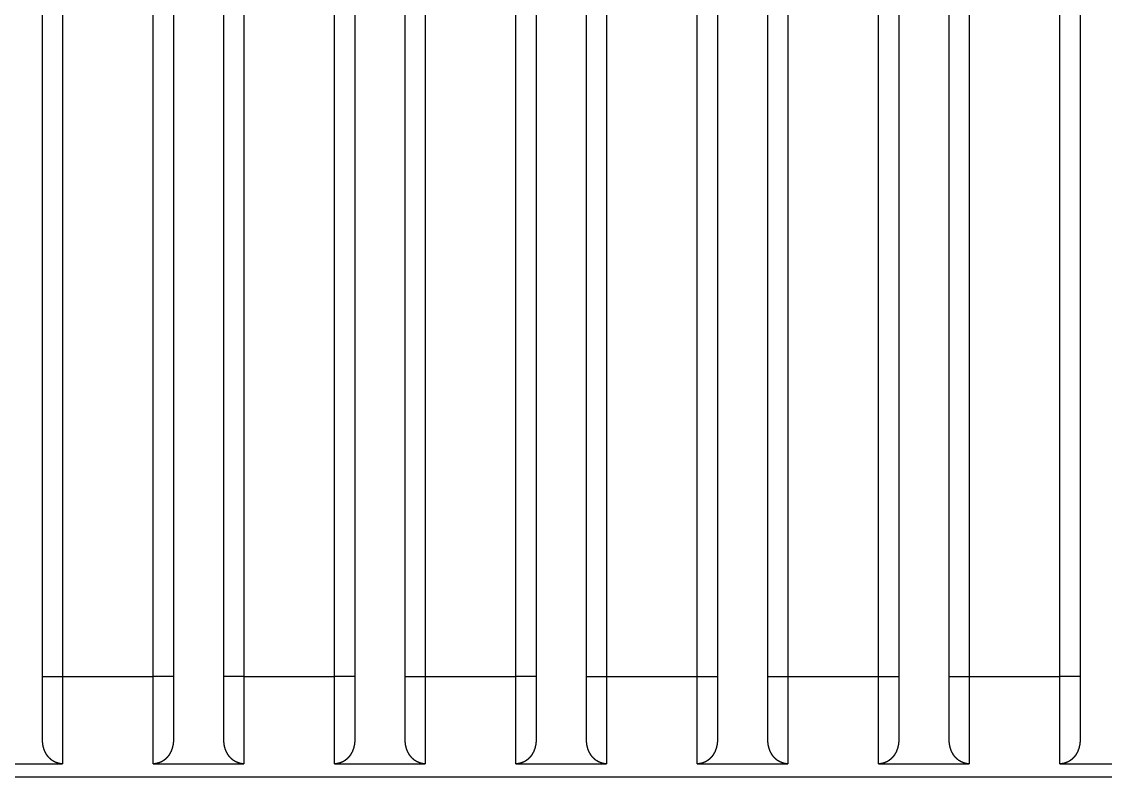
# Model space of a CAD drawing. Header units: millimetres. Extents: x 0 to 840, y -1485 to 297.
# Drawn here: x 79.727 to 80.803, y -1309.425 to -1308.675 of the extents above; entities that cross this region are included whole.
import ezdxf

# ---------------------------------------------------------------- set-up
doc = ezdxf.new("R2010")
doc.units = ezdxf.units.MM

# ---------------------------------------------------------------- blocks, each defined once
blk = doc.blocks.new('OTM30F3M_(40_60_63_80_100_125)')
at = {"linetype": 'Continuous'}
for p, q in [((8.03, 1.4541), (8.03, 0.1041)), ((8.12, 0.1041), (8.12, 1.4541)), ((8.21, 1.4541), (8.21, 0.1041)), ((8.3, 0.1041), (8.3, 1.4541)), ((8.39, 1.4541), (8.39, 0.1041)), ((8.48, 0.1041), (8.48, 1.4541)), ((8.57, 1.4541), (8.57, 0.1041)), ((8.66, 0.1041), (8.66, 1.4541)), ((8.75, 1.4541), (8.75, 0.1041)), ((8.84, 0.1041), (8.84, 1.4541)), ((8.93, 1.4541), (8.93, 0.1041)), ((9.02, 0.1041), (9.02, 1.4541)), ((8.01, 0.1041), (8.03, 0.1041)), ((8.03, 0.1041), (8.03, 0.0175)), ((8.03, 0.1041), (8.12, 0.1041)), ((8.14, 0.1041), (8.12, 0.1041)), ((8.12, 0.0175), (8.12, 0.1041)), ((8.21, 0.1041), (8.19, 0.1041)), ((8.21, 0.1041), (8.21, 0.0175)), ((8.21, 0.1041), (8.3, 0.1041)), ((8.32, 0.1041), (8.3, 0.1041)), ((8.3, 0.0175), (8.3, 0.1041)), ((8.37, 0.1041), (8.39, 0.1041)), ((8.39, 0.1041), (8.39, 0.0175)), ((8.39, 0.1041), (8.48, 0.1041)), ((8.5, 0.1041), (8.48, 0.1041)), ((8.48, 0.0175), (8.48, 0.1041)), ((8.55, 0.1041), (8.57, 0.1041)), ((8.57, 0.1041), (8.57, 0.0175)), ((8.57, 0.1041), (8.66, 0.1041)), ((8.66, 0.1041), (8.68, 0.1041)), ((8.66, 0.0175), (8.66, 0.1041)), ((8.73, 0.1041), (8.75, 0.1041)), ((8.75, 0.1041), (8.75, 0.0175)), ((8.75, 0.1041), (8.84, 0.1041)), ((8.84, 0.1041), (8.86, 0.1041)), ((8.84, 0.0175), (8.84, 0.1041)), ((8.91, 0.1041), (8.93, 0.1041)), ((8.93, 0.1041), (8.93, 0.0175)), ((8.93, 0.1041), (9.02, 0.1041)), ((9.04, 0.1041), (9.02, 0.1041)), ((9.02, 0.0175), (9.02, 0.1041))]:
    blk.add_line(p, q, dxfattribs=at)
for points in [[(8.01, 0.1041), (8.01, 1.4541)], [(8.14, 1.4541), (8.14, 0.1041)], [(8.19, 0.1041), (8.19, 1.4541)], [(8.32, 1.4541), (8.32, 0.1041)], [(8.37, 0.1041), (8.37, 1.4541)], [(8.5, 1.4541), (8.5, 0.1041)], [(8.55, 0.1041), (8.55, 1.4541)], [(8.68, 1.4541), (8.68, 0.1041)], [(8.73, 0.1041), (8.73, 1.4541)], [(8.86, 1.4541), (8.86, 0.1041)], [(8.91, 0.1041), (8.91, 1.4541)], [(9.04, 1.4541), (9.04, 0.1041)], [(8.01, 0.0417), (8.01, 0.1041)], [(8.14, 0.1041), (8.14, 0.0417)], [(8.19, 0.0417), (8.19, 0.1041)], [(8.32, 0.1041), (8.32, 0.0417)], [(8.37, 0.0417), (8.37, 0.1041)], [(8.5, 0.1041), (8.5, 0.0417)], [(8.55, 0.0417), (8.55, 0.1041)], [(8.68, 0.1041), (8.68, 0.0417)], [(8.73, 0.0417), (8.73, 0.1041)], [(8.86, 0.1041), (8.86, 0.0417)], [(8.91, 0.0417), (8.91, 0.1041)], [(9.04, 0.1041), (9.04, 0.0417)], [(7.94, 0.0175), (8.03, 0.0175)], [(8.12, 0.0175), (8.21, 0.0175)], [(8.3, 0.0175), (8.39, 0.0175)], [(8.48, 0.0175), (8.57, 0.0175)], [(8.66, 0.0175), (8.75, 0.0175)], [(8.84, 0.0175), (8.93, 0.0175)], [(9.02, 0.0175), (9.11, 0.0175)], [(14.95, 0.0041), (7.1, 0.0041)]]:
    blk.add_lwpolyline(points, dxfattribs=at)
for points in [[(8.03, 0.0175), (8.0298, 0.0175, -0.003629), (8.0295, 0.0175, -0.00363), (8.0293, 0.0175, -0.003616), (8.029, 0.0175, -0.003589), (8.0288, 0.0175, -0.003569), (8.0285, 0.0176, -0.003553), (8.0283, 0.0176, -0.003539), (8.028, 0.0176, -0.003525), (8.0278, 0.0176, -0.003513), (8.0275, 0.0177, -0.003503), (8.0273, 0.0177, -0.003495), (8.027, 0.0178, -0.003489), (8.0268, 0.0178, -0.003484), (8.0265, 0.0179, -0.003481), (8.0263, 0.0179, -0.003481), (8.026, 0.018, -0.003481), (8.0258, 0.018, -0.003484), (8.0256, 0.0181, -0.003488), (8.0253, 0.0181, -0.003494), (8.0251, 0.0182, -0.003502), (8.0248, 0.0183, -0.003511), (8.0246, 0.0184, -0.003523), (8.0244, 0.0184, -0.003537), (8.0241, 0.0185, -0.003548), (8.0239, 0.0186, -0.003539), (8.0237, 0.0187, -0.0035), (8.0234, 0.0188, -0.003468), (8.0232, 0.0189, -0.003444), (8.023, 0.019, -0.003422), (8.0227, 0.0191, -0.003396), (8.0225, 0.0192, -0.003374), (8.0223, 0.0193, -0.003353), (8.0221, 0.0194, -0.003335), (8.0218, 0.0195, -0.003316), (8.0216, 0.0196, -0.0033), (8.0214, 0.0197, -0.003284), (8.0212, 0.0199, -0.003271), (8.021, 0.02, -0.003258), (8.0208, 0.0201, -0.003249), (8.0205, 0.0203, -0.003239), (8.0203, 0.0204, -0.003232), (8.0201, 0.0205, -0.003225), (8.0199, 0.0207, -0.00322), (8.0197, 0.0208, -0.003217), (8.0195, 0.0209, -0.003215), (8.0193, 0.0211, -0.003215), (8.0191, 0.0212, -0.003216), (8.0189, 0.0214, -0.003218), (8.0187, 0.0215, -0.003204), (8.0185, 0.0217, -0.003166), (8.0183, 0.0219, -0.003134), (8.0181, 0.022, -0.00311), (8.018, 0.0222, -0.003088), (8.0178, 0.0224, -0.003062), (8.0176, 0.0225, -0.00304), (8.0174, 0.0227, -0.003017), (8.0172, 0.0229, -0.002997), (8.017, 0.023, -0.002976), (8.0169, 0.0232, -0.002957), (8.0167, 0.0234, -0.002938), (8.0165, 0.0236, -0.002922), (8.0164, 0.0238, -0.002905), (8.0162, 0.0239, -0.002891), (8.016, 0.0241, -0.002876), (8.0159, 0.0243, -0.002864), (8.0157, 0.0245, -0.002851), (8.0155, 0.0247, -0.002841), (8.0154, 0.0249, -0.002831), (8.0152, 0.0251, -0.002823), (8.0151, 0.0253, -0.002814), (8.0149, 0.0255, -0.002808), (8.0148, 0.0257, -0.002804), (8.0146, 0.0259, -0.002798), (8.0145, 0.0261, -0.002782), (8.0144, 0.0263, -0.002761), (8.0142, 0.0265, -0.002732), (8.0141, 0.0267, -0.002708), (8.014, 0.0269, -0.002687), (8.0138, 0.0271, -0.002668), (8.0137, 0.0274, -0.002646), (8.0136, 0.0276, -0.002626), (8.0135, 0.0278, -0.002606), (8.0133, 0.028, -0.002589), (8.0132, 0.0282, -0.00257), (8.0131, 0.0284, -0.002553), (8.013, 0.0287, -0.002535), (8.0129, 0.0289, -0.00252), (8.0128, 0.0291, -0.002504), (8.0126, 0.0293, -0.00249), (8.0125, 0.0296, -0.002474), (8.0124, 0.0298, -0.002462), (8.0123, 0.03, -0.002448), (8.0122, 0.0302, -0.002436), (8.0121, 0.0305, -0.002424), (8.012, 0.0307, -0.002414), (8.012, 0.0309, -0.002403), (8.0119, 0.0312, -0.002394), (8.0118, 0.0314, -0.002384), (8.0117, 0.0316, -0.002377), (8.0116, 0.0319, -0.002369), (8.0115, 0.0321, -0.002362), (8.0114, 0.0323, -0.002351), (8.0114, 0.0326, -0.002336), (8.0113, 0.0328, -0.002312), (8.0112, 0.0331, -0.002292), (8.0111, 0.0333, -0.002277), (8.0111, 0.0335, -0.002263), (8.011, 0.0338, -0.002246), (8.011, 0.034, -0.002231), (8.0109, 0.0343, -0.002215), (8.0108, 0.0345, -0.002201), (8.0108, 0.0347, -0.002186), (8.0107, 0.035, -0.002172), (8.0107, 0.0352, -0.002158), (8.0106, 0.0355, -0.002145), (8.0106, 0.0357, -0.002132), (8.0105, 0.036, -0.00212), (8.0105, 0.0362, -0.002107), (8.0104, 0.0364, -0.002096), (8.0104, 0.0367, -0.002084), (8.0104, 0.0369, -0.002073), (8.0103, 0.0372, -0.002061), (8.0103, 0.0374, -0.002053), (8.0102, 0.0377, -0.002046), (8.0102, 0.0379, -0.002032), (8.0102, 0.0382, -0.00201), (8.0102, 0.0384, -0.002019), (8.0101, 0.0387, -0.002049), (8.0101, 0.0389, -0.001985), (8.0101, 0.0392, -0.00185), (8.0101, 0.0394, -0.00203), (8.0101, 0.0397, -0.002403), (8.01, 0.0399, -0.001828), (8.01, 0.0402, -0.00065), (8.01, 0.0404, -0.002609), (8.01, 0.0407, -0.004449), (8.01, 0.0411, -0.002177), (8.01, 0.0416, -0.001157)], [(8.14, 0.0416), (8.14, 0.0414, -0.00226), (8.14, 0.0411, -0.002252), (8.14, 0.0408, -0.002252), (8.14, 0.0405, -0.002263), (8.14, 0.0402, -0.002271), (8.14, 0.0399, -0.002278), (8.1399, 0.0396, -0.002286), (8.1399, 0.0393, -0.002296), (8.1399, 0.039, -0.002305), (8.1399, 0.0388, -0.002316), (8.1398, 0.0385, -0.002326), (8.1398, 0.0382, -0.002339), (8.1398, 0.0379, -0.002351), (8.1397, 0.0376, -0.002364), (8.1397, 0.0373, -0.002377), (8.1397, 0.037, -0.002392), (8.1396, 0.0367, -0.002406), (8.1396, 0.0364, -0.002422), (8.1395, 0.0362, -0.002437), (8.1395, 0.0359, -0.002455), (8.1394, 0.0356, -0.002471), (8.1393, 0.0353, -0.00249), (8.1393, 0.035, -0.002507), (8.1392, 0.0347, -0.002527), (8.1392, 0.0344, -0.002546), (8.1391, 0.0342, -0.002567), (8.139, 0.0339, -0.002586), (8.1389, 0.0336, -0.002609), (8.1389, 0.0333, -0.002629), (8.1388, 0.033, -0.002653), (8.1387, 0.0328, -0.002675), (8.1386, 0.0325, -0.002699), (8.1385, 0.0322, -0.002722), (8.1384, 0.0319, -0.002746), (8.1383, 0.0317, -0.002775), (8.1382, 0.0314, -0.002807), (8.1381, 0.0311, -0.00282), (8.138, 0.0309, -0.002826), (8.1379, 0.0306, -0.002834), (8.1378, 0.0303, -0.002845), (8.1377, 0.0301, -0.002855), (8.1376, 0.0298, -0.002868), (8.1374, 0.0295, -0.00288), (8.1373, 0.0293, -0.002896), (8.1372, 0.029, -0.00291), (8.1371, 0.0287, -0.002928), (8.1369, 0.0285, -0.002945), (8.1368, 0.0282, -0.002965), (8.1366, 0.028, -0.002984), (8.1365, 0.0277, -0.003006), (8.1364, 0.0275, -0.003028), (8.1362, 0.0272, -0.003052), (8.1361, 0.027, -0.003075), (8.1359, 0.0267, -0.003103), (8.1357, 0.0265, -0.003128), (8.1356, 0.0262, -0.003156), (8.1354, 0.026, -0.003184), (8.1353, 0.0258, -0.003217), (8.1351, 0.0255, -0.003244), (8.1349, 0.0253, -0.003271), (8.1347, 0.0251, -0.003311), (8.1346, 0.0248, -0.003367), (8.1344, 0.0246, -0.003406), (8.1342, 0.0244, -0.003435), (8.134, 0.0242, -0.00344), (8.1338, 0.0239, -0.003434), (8.1336, 0.0237, -0.003434), (8.1334, 0.0235, -0.00344), (8.1332, 0.0233, -0.003446), (8.133, 0.0231, -0.003455), (8.1328, 0.0229, -0.003464), (8.1326, 0.0227, -0.003477), (8.1324, 0.0225, -0.003489), (8.1322, 0.0223, -0.003506), (8.1319, 0.0221, -0.003523), (8.1317, 0.0219, -0.003544), (8.1315, 0.0217, -0.003564), (8.1313, 0.0215, -0.003588), (8.131, 0.0214, -0.003612), (8.1308, 0.0212, -0.003641), (8.1306, 0.021, -0.003668), (8.1303, 0.0208, -0.0037), (8.1301, 0.0207, -0.003731), (8.1299, 0.0205, -0.003767), (8.1296, 0.0204, -0.003802), (8.1294, 0.0202, -0.003842), (8.1291, 0.02, -0.003878), (8.1289, 0.0199, -0.003921), (8.1286, 0.0198, -0.003965), (8.1284, 0.0196, -0.004005), (8.1281, 0.0195, -0.004007), (8.1278, 0.0194, -0.003989), (8.1276, 0.0192, -0.003975), (8.1273, 0.0191, -0.003967), (8.1271, 0.019, -0.00396), (8.1268, 0.0189, -0.003956), (8.1265, 0.0188, -0.003955), (8.1262, 0.0187, -0.003956), (8.126, 0.0186, -0.00396), (8.1257, 0.0185, -0.003968), (8.1254, 0.0184, -0.003976), (8.1251, 0.0183, -0.003987), (8.1249, 0.0182, -0.004003), (8.1246, 0.0181, -0.004029), (8.1243, 0.018, -0.004038), (8.124, 0.018, -0.004036), (8.1237, 0.0179, -0.004095), (8.1235, 0.0178, -0.004208), (8.1232, 0.0178, -0.004118), (8.1229, 0.0177, -0.003881), (8.1226, 0.0177, -0.004311), (8.1223, 0.0177, -0.005157), (8.122, 0.0176, -0.003937), (8.1217, 0.0176, -0.001387), (8.1215, 0.0176, -0.005334), (8.1212, 0.0175, -0.009088), (8.1207, 0.0175, -0.004435), (8.12, 0.0175, -0.002352)], [(8.21, 0.0175), (8.2098, 0.0175, -0.003628), (8.2095, 0.0175, -0.00363), (8.2093, 0.0175, -0.003615), (8.209, 0.0175, -0.003589), (8.2088, 0.0175, -0.003569), (8.2085, 0.0176, -0.003553), (8.2083, 0.0176, -0.003539), (8.208, 0.0176, -0.003525), (8.2078, 0.0176, -0.003513), (8.2075, 0.0177, -0.003503), (8.2073, 0.0177, -0.003496), (8.207, 0.0178, -0.003489), (8.2068, 0.0178, -0.003485), (8.2065, 0.0179, -0.003482), (8.2063, 0.0179, -0.003481), (8.206, 0.018, -0.003481), (8.2058, 0.018, -0.003484), (8.2056, 0.0181, -0.003488), (8.2053, 0.0181, -0.003494), (8.2051, 0.0182, -0.003502), (8.2048, 0.0183, -0.003512), (8.2046, 0.0184, -0.003523), (8.2044, 0.0184, -0.003537), (8.2041, 0.0185, -0.003548), (8.2039, 0.0186, -0.003539), (8.2037, 0.0187, -0.0035), (8.2034, 0.0188, -0.003468), (8.2032, 0.0189, -0.003444), (8.203, 0.019, -0.003422), (8.2027, 0.0191, -0.003396), (8.2025, 0.0192, -0.003374), (8.2023, 0.0193, -0.003353), (8.2021, 0.0194, -0.003335), (8.2018, 0.0195, -0.003316), (8.2016, 0.0196, -0.0033), (8.2014, 0.0197, -0.003284), (8.2012, 0.0199, -0.003271), (8.201, 0.02, -0.003258), (8.2008, 0.0201, -0.003249), (8.2005, 0.0203, -0.003239), (8.2003, 0.0204, -0.003232), (8.2001, 0.0205, -0.003225), (8.1999, 0.0207, -0.00322), (8.1997, 0.0208, -0.003217), (8.1995, 0.0209, -0.003215), (8.1993, 0.0211, -0.003215), (8.1991, 0.0212, -0.003216), (8.1989, 0.0214, -0.003218), (8.1987, 0.0215, -0.003204), (8.1985, 0.0217, -0.003166), (8.1983, 0.0219, -0.003134), (8.1981, 0.022, -0.00311), (8.198, 0.0222, -0.003088), (8.1978, 0.0224, -0.003062), (8.1976, 0.0225, -0.00304), (8.1974, 0.0227, -0.003017), (8.1972, 0.0229, -0.002997), (8.197, 0.023, -0.002976), (8.1969, 0.0232, -0.002957), (8.1967, 0.0234, -0.002938), (8.1965, 0.0236, -0.002922), (8.1964, 0.0238, -0.002905), (8.1962, 0.0239, -0.002891), (8.196, 0.0241, -0.002876), (8.1959, 0.0243, -0.002864), (8.1957, 0.0245, -0.002851), (8.1955, 0.0247, -0.002841), (8.1954, 0.0249, -0.002831), (8.1952, 0.0251, -0.002823), (8.1951, 0.0253, -0.002814), (8.1949, 0.0255, -0.002808), (8.1948, 0.0257, -0.002804), (8.1946, 0.0259, -0.002798), (8.1945, 0.0261, -0.002782), (8.1944, 0.0263, -0.002761), (8.1942, 0.0265, -0.002732), (8.1941, 0.0267, -0.002708), (8.194, 0.0269, -0.002687), (8.1938, 0.0271, -0.002668), (8.1937, 0.0274, -0.002646), (8.1936, 0.0276, -0.002626), (8.1935, 0.0278, -0.002606), (8.1933, 0.028, -0.002589), (8.1932, 0.0282, -0.00257), (8.1931, 0.0284, -0.002553), (8.193, 0.0287, -0.002535), (8.1929, 0.0289, -0.00252), (8.1928, 0.0291, -0.002504), (8.1926, 0.0293, -0.00249), (8.1925, 0.0296, -0.002474), (8.1924, 0.0298, -0.002462), (8.1923, 0.03, -0.002448), (8.1922, 0.0302, -0.002436), (8.1921, 0.0305, -0.002424), (8.192, 0.0307, -0.002414), (8.192, 0.0309, -0.002403), (8.1919, 0.0312, -0.002394), (8.1918, 0.0314, -0.002384), (8.1917, 0.0316, -0.002377), (8.1916, 0.0319, -0.002369), (8.1915, 0.0321, -0.002362), (8.1914, 0.0323, -0.002351), (8.1914, 0.0326, -0.002336), (8.1913, 0.0328, -0.002312), (8.1912, 0.0331, -0.002292), (8.1911, 0.0333, -0.002277), (8.1911, 0.0335, -0.002263), (8.191, 0.0338, -0.002246), (8.191, 0.034, -0.002231), (8.1909, 0.0343, -0.002215), (8.1908, 0.0345, -0.002201), (8.1908, 0.0347, -0.002186), (8.1907, 0.035, -0.002172), (8.1907, 0.0352, -0.002158), (8.1906, 0.0355, -0.002145), (8.1906, 0.0357, -0.002132), (8.1905, 0.036, -0.00212), (8.1905, 0.0362, -0.002107), (8.1904, 0.0364, -0.002096), (8.1904, 0.0367, -0.002084), (8.1904, 0.0369, -0.002073), (8.1903, 0.0372, -0.002061), (8.1903, 0.0374, -0.002053), (8.1902, 0.0377, -0.002046), (8.1902, 0.0379, -0.002032), (8.1902, 0.0382, -0.00201), (8.1902, 0.0384, -0.002019), (8.1901, 0.0387, -0.00205), (8.1901, 0.0389, -0.001985), (8.1901, 0.0392, -0.001848), (8.1901, 0.0394, -0.00203), (8.1901, 0.0397, -0.002408), (8.19, 0.0399, -0.001826), (8.19, 0.0402, -0.000628), (8.19, 0.0404, -0.002616), (8.19, 0.0407, -0.004514), (8.19, 0.0411, -0.002212), (8.19, 0.0416, -0.001173)], [(8.32, 0.0416), (8.32, 0.0414, -0.002258), (8.32, 0.0411, -0.00225), (8.32, 0.0408, -0.00225), (8.32, 0.0405, -0.002261), (8.32, 0.0402, -0.002269), (8.32, 0.0399, -0.002277), (8.3199, 0.0396, -0.002285), (8.3199, 0.0393, -0.002295), (8.3199, 0.039, -0.002304), (8.3199, 0.0388, -0.002315), (8.3198, 0.0385, -0.002325), (8.3198, 0.0382, -0.002338), (8.3198, 0.0379, -0.00235), (8.3197, 0.0376, -0.002363), (8.3197, 0.0373, -0.002376), (8.3197, 0.037, -0.002391), (8.3196, 0.0367, -0.002405), (8.3196, 0.0364, -0.002422), (8.3195, 0.0362, -0.002437), (8.3195, 0.0359, -0.002454), (8.3194, 0.0356, -0.002471), (8.3193, 0.0353, -0.002489), (8.3193, 0.035, -0.002507), (8.3192, 0.0347, -0.002527), (8.3192, 0.0344, -0.002545), (8.3191, 0.0342, -0.002566), (8.319, 0.0339, -0.002586), (8.3189, 0.0336, -0.002609), (8.3189, 0.0333, -0.002629), (8.3188, 0.033, -0.002652), (8.3187, 0.0328, -0.002674), (8.3186, 0.0325, -0.002699), (8.3185, 0.0322, -0.002721), (8.3184, 0.0319, -0.002746), (8.3183, 0.0317, -0.002775), (8.3182, 0.0314, -0.002807), (8.3181, 0.0311, -0.00282), (8.318, 0.0309, -0.002826), (8.3179, 0.0306, -0.002834), (8.3178, 0.0303, -0.002845), (8.3177, 0.0301, -0.002855), (8.3176, 0.0298, -0.002868), (8.3174, 0.0295, -0.00288), (8.3173, 0.0293, -0.002896), (8.3172, 0.029, -0.00291), (8.3171, 0.0287, -0.002928), (8.3169, 0.0285, -0.002945), (8.3168, 0.0282, -0.002965), (8.3166, 0.028, -0.002984), (8.3165, 0.0277, -0.003006), (8.3164, 0.0275, -0.003028), (8.3162, 0.0272, -0.003052), (8.3161, 0.027, -0.003075), (8.3159, 0.0267, -0.003103), (8.3157, 0.0265, -0.003128), (8.3156, 0.0262, -0.003156), (8.3154, 0.026, -0.003184), (8.3153, 0.0258, -0.003217), (8.3151, 0.0255, -0.003244), (8.3149, 0.0253, -0.003271), (8.3147, 0.0251, -0.003311), (8.3146, 0.0248, -0.003367), (8.3144, 0.0246, -0.003406), (8.3142, 0.0244, -0.003435), (8.314, 0.0242, -0.00344), (8.3138, 0.0239, -0.003434), (8.3136, 0.0237, -0.003434), (8.3134, 0.0235, -0.00344), (8.3132, 0.0233, -0.003446), (8.313, 0.0231, -0.003455), (8.3128, 0.0229, -0.003464), (8.3126, 0.0227, -0.003477), (8.3124, 0.0225, -0.003489), (8.3122, 0.0223, -0.003506), (8.3119, 0.0221, -0.003523), (8.3117, 0.0219, -0.003544), (8.3115, 0.0217, -0.003564), (8.3113, 0.0215, -0.003588), (8.311, 0.0214, -0.003612), (8.3108, 0.0212, -0.003641), (8.3106, 0.021, -0.003668), (8.3103, 0.0208, -0.0037), (8.3101, 0.0207, -0.003731), (8.3099, 0.0205, -0.003767), (8.3096, 0.0204, -0.003802), (8.3094, 0.0202, -0.003842), (8.3091, 0.02, -0.003878), (8.3089, 0.0199, -0.003921), (8.3086, 0.0198, -0.003965), (8.3084, 0.0196, -0.004005), (8.3081, 0.0195, -0.004007), (8.3078, 0.0194, -0.003989), (8.3076, 0.0192, -0.003975), (8.3073, 0.0191, -0.003967), (8.3071, 0.019, -0.00396), (8.3068, 0.0189, -0.003956), (8.3065, 0.0188, -0.003955), (8.3062, 0.0187, -0.003956), (8.306, 0.0186, -0.00396), (8.3057, 0.0185, -0.003968), (8.3054, 0.0184, -0.003976), (8.3051, 0.0183, -0.003987), (8.3049, 0.0182, -0.004003), (8.3046, 0.0181, -0.004029), (8.3043, 0.018, -0.004038), (8.304, 0.018, -0.004036), (8.3037, 0.0179, -0.004095), (8.3035, 0.0178, -0.004208), (8.3032, 0.0178, -0.004118), (8.3029, 0.0177, -0.003881), (8.3026, 0.0177, -0.004311), (8.3023, 0.0177, -0.005157), (8.302, 0.0176, -0.003937), (8.3017, 0.0176, -0.001388), (8.3015, 0.0176, -0.005333), (8.3012, 0.0175, -0.009086), (8.3007, 0.0175, -0.004436), (8.3, 0.0175, -0.002352)], [(8.39, 0.0175), (8.3898, 0.0175, -0.003628), (8.3895, 0.0175, -0.003629), (8.3893, 0.0175, -0.003615), (8.389, 0.0175, -0.003588), (8.3888, 0.0175, -0.003569), (8.3885, 0.0176, -0.003553), (8.3883, 0.0176, -0.003539), (8.388, 0.0176, -0.003525), (8.3878, 0.0176, -0.003514), (8.3875, 0.0177, -0.003503), (8.3873, 0.0177, -0.003496), (8.387, 0.0178, -0.003489), (8.3868, 0.0178, -0.003485), (8.3865, 0.0179, -0.003482), (8.3863, 0.0179, -0.003481), (8.386, 0.018, -0.003482), (8.3858, 0.018, -0.003484), (8.3856, 0.0181, -0.003488), (8.3853, 0.0181, -0.003495), (8.3851, 0.0182, -0.003503), (8.3848, 0.0183, -0.003512), (8.3846, 0.0184, -0.003523), (8.3844, 0.0184, -0.003537), (8.3841, 0.0185, -0.003548), (8.3839, 0.0186, -0.003539), (8.3837, 0.0187, -0.0035), (8.3834, 0.0188, -0.003468), (8.3832, 0.0189, -0.003444), (8.383, 0.019, -0.003422), (8.3827, 0.0191, -0.003396), (8.3825, 0.0192, -0.003374), (8.3823, 0.0193, -0.003353), (8.3821, 0.0194, -0.003335), (8.3818, 0.0195, -0.003316), (8.3816, 0.0196, -0.0033), (8.3814, 0.0197, -0.003284), (8.3812, 0.0199, -0.003271), (8.381, 0.02, -0.003258), (8.3808, 0.0201, -0.003249), (8.3805, 0.0203, -0.003239), (8.3803, 0.0204, -0.003232), (8.3801, 0.0205, -0.003225), (8.3799, 0.0207, -0.00322), (8.3797, 0.0208, -0.003217), (8.3795, 0.0209, -0.003215), (8.3793, 0.0211, -0.003215), (8.3791, 0.0212, -0.003216), (8.3789, 0.0214, -0.003218), (8.3787, 0.0215, -0.003204), (8.3785, 0.0217, -0.003166), (8.3783, 0.0219, -0.003134), (8.3781, 0.022, -0.00311), (8.378, 0.0222, -0.003088), (8.3778, 0.0224, -0.003062), (8.3776, 0.0225, -0.00304), (8.3774, 0.0227, -0.003017), (8.3772, 0.0229, -0.002997), (8.377, 0.023, -0.002976), (8.3769, 0.0232, -0.002957), (8.3767, 0.0234, -0.002938), (8.3765, 0.0236, -0.002922), (8.3764, 0.0238, -0.002905), (8.3762, 0.0239, -0.002891), (8.376, 0.0241, -0.002876), (8.3759, 0.0243, -0.002864), (8.3757, 0.0245, -0.002851), (8.3755, 0.0247, -0.002841), (8.3754, 0.0249, -0.002831), (8.3752, 0.0251, -0.002823), (8.3751, 0.0253, -0.002814), (8.3749, 0.0255, -0.002808), (8.3748, 0.0257, -0.002804), (8.3746, 0.0259, -0.002798), (8.3745, 0.0261, -0.002782), (8.3744, 0.0263, -0.002761), (8.3742, 0.0265, -0.002732), (8.3741, 0.0267, -0.002708), (8.374, 0.0269, -0.002687), (8.3738, 0.0271, -0.002668), (8.3737, 0.0274, -0.002646), (8.3736, 0.0276, -0.002626), (8.3735, 0.0278, -0.002606), (8.3733, 0.028, -0.002589), (8.3732, 0.0282, -0.00257), (8.3731, 0.0284, -0.002553), (8.373, 0.0287, -0.002535), (8.3729, 0.0289, -0.00252), (8.3728, 0.0291, -0.002504), (8.3726, 0.0293, -0.00249), (8.3725, 0.0296, -0.002474), (8.3724, 0.0298, -0.002462), (8.3723, 0.03, -0.002448), (8.3722, 0.0302, -0.002436), (8.3721, 0.0305, -0.002424), (8.372, 0.0307, -0.002414), (8.372, 0.0309, -0.002403), (8.3719, 0.0312, -0.002394), (8.3718, 0.0314, -0.002384), (8.3717, 0.0316, -0.002377), (8.3716, 0.0319, -0.002369), (8.3715, 0.0321, -0.002362), (8.3714, 0.0323, -0.002351), (8.3714, 0.0326, -0.002336), (8.3713, 0.0328, -0.002312), (8.3712, 0.0331, -0.002292), (8.3711, 0.0333, -0.002277), (8.3711, 0.0335, -0.002263), (8.371, 0.0338, -0.002246), (8.371, 0.034, -0.002231), (8.3709, 0.0343, -0.002215), (8.3708, 0.0345, -0.002201), (8.3708, 0.0347, -0.002186), (8.3707, 0.035, -0.002172), (8.3707, 0.0352, -0.002158), (8.3706, 0.0355, -0.002145), (8.3706, 0.0357, -0.002132), (8.3705, 0.036, -0.00212), (8.3705, 0.0362, -0.002107), (8.3704, 0.0364, -0.002096), (8.3704, 0.0367, -0.002084), (8.3704, 0.0369, -0.002073), (8.3703, 0.0372, -0.002061), (8.3703, 0.0374, -0.002053), (8.3702, 0.0377, -0.002045), (8.3702, 0.0379, -0.002032), (8.3702, 0.0382, -0.002011), (8.3702, 0.0384, -0.002019), (8.3701, 0.0387, -0.002046), (8.3701, 0.0389, -0.001986), (8.3701, 0.0392, -0.001862), (8.3701, 0.0394, -0.002027), (8.3701, 0.0397, -0.002353), (8.37, 0.0399, -0.001838), (8.37, 0.0402, -0.000861), (8.37, 0.0404, -0.002545), (8.37, 0.0407, -0.003814), (8.37, 0.0411, -0.001833), (8.37, 0.0416, -0.001003)], [(8.5, 0.0416), (8.5, 0.0414, -0.002257), (8.5, 0.0411, -0.002249), (8.5, 0.0408, -0.002249), (8.5, 0.0405, -0.00226), (8.5, 0.0402, -0.002268), (8.5, 0.0399, -0.002276), (8.4999, 0.0396, -0.002283), (8.4999, 0.0393, -0.002294), (8.4999, 0.039, -0.002303), (8.4999, 0.0388, -0.002314), (8.4998, 0.0385, -0.002324), (8.4998, 0.0382, -0.002337), (8.4998, 0.0379, -0.002349), (8.4997, 0.0376, -0.002363), (8.4997, 0.0373, -0.002375), (8.4997, 0.037, -0.00239), (8.4996, 0.0367, -0.002404), (8.4996, 0.0364, -0.002421), (8.4995, 0.0362, -0.002436), (8.4995, 0.0359, -0.002454), (8.4994, 0.0356, -0.00247), (8.4993, 0.0353, -0.002489), (8.4993, 0.035, -0.002506), (8.4992, 0.0347, -0.002526), (8.4992, 0.0344, -0.002545), (8.4991, 0.0342, -0.002566), (8.499, 0.0339, -0.002586), (8.4989, 0.0336, -0.002608), (8.4989, 0.0333, -0.002629), (8.4988, 0.033, -0.002652), (8.4987, 0.0328, -0.002674), (8.4986, 0.0325, -0.002699), (8.4985, 0.0322, -0.002721), (8.4984, 0.0319, -0.002746), (8.4983, 0.0317, -0.002775), (8.4982, 0.0314, -0.002807), (8.4981, 0.0311, -0.00282), (8.498, 0.0309, -0.002826), (8.4979, 0.0306, -0.002834), (8.4978, 0.0303, -0.002845), (8.4977, 0.0301, -0.002855), (8.4976, 0.0298, -0.002868), (8.4974, 0.0295, -0.00288), (8.4973, 0.0293, -0.002896), (8.4972, 0.029, -0.00291), (8.4971, 0.0287, -0.002928), (8.4969, 0.0285, -0.002945), (8.4968, 0.0282, -0.002965), (8.4966, 0.028, -0.002984), (8.4965, 0.0277, -0.003006), (8.4964, 0.0275, -0.003028), (8.4962, 0.0272, -0.003052), (8.4961, 0.027, -0.003075), (8.4959, 0.0267, -0.003103), (8.4957, 0.0265, -0.003128), (8.4956, 0.0262, -0.003156), (8.4954, 0.026, -0.003184), (8.4953, 0.0258, -0.003217), (8.4951, 0.0255, -0.003244), (8.4949, 0.0253, -0.003271), (8.4947, 0.0251, -0.003311), (8.4946, 0.0248, -0.003367), (8.4944, 0.0246, -0.003406), (8.4942, 0.0244, -0.003435), (8.494, 0.0242, -0.00344), (8.4938, 0.0239, -0.003434), (8.4936, 0.0237, -0.003434), (8.4934, 0.0235, -0.00344), (8.4932, 0.0233, -0.003446), (8.493, 0.0231, -0.003455), (8.4928, 0.0229, -0.003464), (8.4926, 0.0227, -0.003477), (8.4924, 0.0225, -0.003489), (8.4922, 0.0223, -0.003506), (8.4919, 0.0221, -0.003523), (8.4917, 0.0219, -0.003544), (8.4915, 0.0217, -0.003564), (8.4913, 0.0215, -0.003588), (8.491, 0.0214, -0.003612), (8.4908, 0.0212, -0.003641), (8.4906, 0.021, -0.003668), (8.4903, 0.0208, -0.0037), (8.4901, 0.0207, -0.003731), (8.4899, 0.0205, -0.003767), (8.4896, 0.0204, -0.003802), (8.4894, 0.0202, -0.003842), (8.4891, 0.02, -0.003878), (8.4889, 0.0199, -0.003921), (8.4886, 0.0198, -0.003965), (8.4884, 0.0196, -0.004005), (8.4881, 0.0195, -0.004007), (8.4878, 0.0194, -0.003989), (8.4876, 0.0192, -0.003975), (8.4873, 0.0191, -0.003967), (8.4871, 0.019, -0.00396), (8.4868, 0.0189, -0.003956), (8.4865, 0.0188, -0.003955), (8.4862, 0.0187, -0.003956), (8.486, 0.0186, -0.00396), (8.4857, 0.0185, -0.003968), (8.4854, 0.0184, -0.003976), (8.4851, 0.0183, -0.003987), (8.4849, 0.0182, -0.004003), (8.4846, 0.0181, -0.004029), (8.4843, 0.018, -0.004038), (8.484, 0.018, -0.004036), (8.4837, 0.0179, -0.004095), (8.4835, 0.0178, -0.004208), (8.4832, 0.0178, -0.004118), (8.4829, 0.0177, -0.003881), (8.4826, 0.0177, -0.004311), (8.4823, 0.0177, -0.005157), (8.482, 0.0176, -0.003937), (8.4817, 0.0176, -0.001388), (8.4815, 0.0176, -0.005331), (8.4812, 0.0175, -0.009084), (8.4807, 0.0175, -0.004436), (8.48, 0.0175, -0.002352)], [(8.57, 0.0175), (8.5698, 0.0175, -0.003627), (8.5695, 0.0175, -0.003629), (8.5693, 0.0175, -0.003615), (8.569, 0.0175, -0.003588), (8.5688, 0.0175, -0.003569), (8.5685, 0.0176, -0.003553), (8.5683, 0.0176, -0.003539), (8.568, 0.0176, -0.003525), (8.5678, 0.0176, -0.003514), (8.5675, 0.0177, -0.003503), (8.5673, 0.0177, -0.003496), (8.567, 0.0178, -0.003489), (8.5668, 0.0178, -0.003485), (8.5665, 0.0179, -0.003482), (8.5663, 0.0179, -0.003481), (8.566, 0.018, -0.003482), (8.5658, 0.018, -0.003484), (8.5656, 0.0181, -0.003489), (8.5653, 0.0181, -0.003495), (8.5651, 0.0182, -0.003503), (8.5648, 0.0183, -0.003512), (8.5646, 0.0184, -0.003524), (8.5644, 0.0184, -0.003537), (8.5641, 0.0185, -0.003548), (8.5639, 0.0186, -0.003539), (8.5637, 0.0187, -0.0035), (8.5634, 0.0188, -0.003468), (8.5632, 0.0189, -0.003444), (8.563, 0.019, -0.003422), (8.5627, 0.0191, -0.003396), (8.5625, 0.0192, -0.003374), (8.5623, 0.0193, -0.003353), (8.5621, 0.0194, -0.003335), (8.5618, 0.0195, -0.003316), (8.5616, 0.0196, -0.0033), (8.5614, 0.0197, -0.003284), (8.5612, 0.0199, -0.003271), (8.561, 0.02, -0.003258), (8.5608, 0.0201, -0.003249), (8.5605, 0.0203, -0.003239), (8.5603, 0.0204, -0.003232), (8.5601, 0.0205, -0.003225), (8.5599, 0.0207, -0.00322), (8.5597, 0.0208, -0.003217), (8.5595, 0.0209, -0.003215), (8.5593, 0.0211, -0.003215), (8.5591, 0.0212, -0.003216), (8.5589, 0.0214, -0.003218), (8.5587, 0.0215, -0.003204), (8.5585, 0.0217, -0.003166), (8.5583, 0.0219, -0.003134), (8.5581, 0.022, -0.00311), (8.558, 0.0222, -0.003088), (8.5578, 0.0224, -0.003062), (8.5576, 0.0225, -0.00304), (8.5574, 0.0227, -0.003017), (8.5572, 0.0229, -0.002997), (8.557, 0.023, -0.002976), (8.5569, 0.0232, -0.002957), (8.5567, 0.0234, -0.002938), (8.5565, 0.0236, -0.002922), (8.5564, 0.0238, -0.002905), (8.5562, 0.0239, -0.002891), (8.556, 0.0241, -0.002876), (8.5559, 0.0243, -0.002864), (8.5557, 0.0245, -0.002851), (8.5555, 0.0247, -0.002841), (8.5554, 0.0249, -0.002831), (8.5552, 0.0251, -0.002823), (8.5551, 0.0253, -0.002814), (8.5549, 0.0255, -0.002808), (8.5548, 0.0257, -0.002804), (8.5546, 0.0259, -0.002798), (8.5545, 0.0261, -0.002782), (8.5544, 0.0263, -0.002761), (8.5542, 0.0265, -0.002732), (8.5541, 0.0267, -0.002708), (8.554, 0.0269, -0.002687), (8.5538, 0.0271, -0.002668), (8.5537, 0.0274, -0.002646), (8.5536, 0.0276, -0.002626), (8.5535, 0.0278, -0.002606), (8.5533, 0.028, -0.002589), (8.5532, 0.0282, -0.00257), (8.5531, 0.0284, -0.002553), (8.553, 0.0287, -0.002535), (8.5529, 0.0289, -0.00252), (8.5528, 0.0291, -0.002504), (8.5526, 0.0293, -0.00249), (8.5525, 0.0296, -0.002474), (8.5524, 0.0298, -0.002462), (8.5523, 0.03, -0.002448), (8.5522, 0.0302, -0.002436), (8.5521, 0.0305, -0.002424), (8.552, 0.0307, -0.002414), (8.552, 0.0309, -0.002403), (8.5519, 0.0312, -0.002394), (8.5518, 0.0314, -0.002384), (8.5517, 0.0316, -0.002377), (8.5516, 0.0319, -0.002369), (8.5515, 0.0321, -0.002362), (8.5514, 0.0323, -0.002351), (8.5514, 0.0326, -0.002336), (8.5513, 0.0328, -0.002312), (8.5512, 0.0331, -0.002292), (8.5511, 0.0333, -0.002277), (8.5511, 0.0335, -0.002263), (8.551, 0.0338, -0.002246), (8.551, 0.034, -0.002231), (8.5509, 0.0343, -0.002215), (8.5508, 0.0345, -0.002201), (8.5508, 0.0347, -0.002186), (8.5507, 0.035, -0.002172), (8.5507, 0.0352, -0.002158), (8.5506, 0.0355, -0.002145), (8.5506, 0.0357, -0.002132), (8.5505, 0.036, -0.00212), (8.5505, 0.0362, -0.002107), (8.5504, 0.0364, -0.002096), (8.5504, 0.0367, -0.002084), (8.5504, 0.0369, -0.002073), (8.5503, 0.0372, -0.002061), (8.5503, 0.0374, -0.002053), (8.5502, 0.0377, -0.002045), (8.5502, 0.0379, -0.002032), (8.5502, 0.0382, -0.002011), (8.5502, 0.0384, -0.002019), (8.5501, 0.0387, -0.002047), (8.5501, 0.0389, -0.001986), (8.5501, 0.0392, -0.001861), (8.5501, 0.0394, -0.002027), (8.5501, 0.0397, -0.002358), (8.55, 0.0399, -0.001837), (8.55, 0.0402, -0.000839), (8.55, 0.0404, -0.002552), (8.55, 0.0407, -0.003879), (8.55, 0.0411, -0.001868), (8.55, 0.0416, -0.001019)], [(8.68, 0.0416), (8.68, 0.0414, -0.002255), (8.68, 0.0411, -0.002247), (8.68, 0.0408, -0.002248), (8.68, 0.0405, -0.002259), (8.68, 0.0402, -0.002267), (8.68, 0.0399, -0.002275), (8.6799, 0.0396, -0.002282), (8.6799, 0.0393, -0.002293), (8.6799, 0.039, -0.002302), (8.6799, 0.0388, -0.002313), (8.6798, 0.0385, -0.002323), (8.6798, 0.0382, -0.002336), (8.6798, 0.0379, -0.002348), (8.6797, 0.0376, -0.002362), (8.6797, 0.0373, -0.002374), (8.6797, 0.037, -0.00239), (8.6796, 0.0367, -0.002404), (8.6796, 0.0364, -0.00242), (8.6795, 0.0362, -0.002435), (8.6795, 0.0359, -0.002453), (8.6794, 0.0356, -0.002469), (8.6793, 0.0353, -0.002488), (8.6793, 0.035, -0.002506), (8.6792, 0.0347, -0.002526), (8.6792, 0.0344, -0.002544), (8.6791, 0.0342, -0.002566), (8.679, 0.0339, -0.002585), (8.6789, 0.0336, -0.002608), (8.6789, 0.0333, -0.002629), (8.6788, 0.033, -0.002652), (8.6787, 0.0328, -0.002674), (8.6786, 0.0325, -0.002699), (8.6785, 0.0322, -0.002721), (8.6784, 0.0319, -0.002746), (8.6783, 0.0317, -0.002775), (8.6782, 0.0314, -0.002807), (8.6781, 0.0311, -0.00282), (8.678, 0.0309, -0.002826), (8.6779, 0.0306, -0.002834), (8.6778, 0.0303, -0.002845), (8.6777, 0.0301, -0.002855), (8.6776, 0.0298, -0.002868), (8.6774, 0.0295, -0.00288), (8.6773, 0.0293, -0.002896), (8.6772, 0.029, -0.00291), (8.6771, 0.0287, -0.002928), (8.6769, 0.0285, -0.002945), (8.6768, 0.0282, -0.002965), (8.6766, 0.028, -0.002984), (8.6765, 0.0277, -0.003006), (8.6764, 0.0275, -0.003028), (8.6762, 0.0272, -0.003052), (8.6761, 0.027, -0.003075), (8.6759, 0.0267, -0.003103), (8.6757, 0.0265, -0.003128), (8.6756, 0.0262, -0.003156), (8.6754, 0.026, -0.003184), (8.6753, 0.0258, -0.003217), (8.6751, 0.0255, -0.003244), (8.6749, 0.0253, -0.003271), (8.6747, 0.0251, -0.003311), (8.6746, 0.0248, -0.003367), (8.6744, 0.0246, -0.003406), (8.6742, 0.0244, -0.003435), (8.674, 0.0242, -0.00344), (8.6738, 0.0239, -0.003434), (8.6736, 0.0237, -0.003434), (8.6734, 0.0235, -0.00344), (8.6732, 0.0233, -0.003446), (8.673, 0.0231, -0.003455), (8.6728, 0.0229, -0.003464), (8.6726, 0.0227, -0.003477), (8.6724, 0.0225, -0.003489), (8.6722, 0.0223, -0.003506), (8.6719, 0.0221, -0.003523), (8.6717, 0.0219, -0.003544), (8.6715, 0.0217, -0.003564), (8.6713, 0.0215, -0.003588), (8.671, 0.0214, -0.003612), (8.6708, 0.0212, -0.003641), (8.6706, 0.021, -0.003668), (8.6703, 0.0208, -0.0037), (8.6701, 0.0207, -0.003731), (8.6699, 0.0205, -0.003767), (8.6696, 0.0204, -0.003802), (8.6694, 0.0202, -0.003842), (8.6691, 0.02, -0.003878), (8.6689, 0.0199, -0.003921), (8.6686, 0.0198, -0.003965), (8.6684, 0.0196, -0.004005), (8.6681, 0.0195, -0.004007), (8.6678, 0.0194, -0.003989), (8.6676, 0.0192, -0.003975), (8.6673, 0.0191, -0.003967), (8.6671, 0.019, -0.00396), (8.6668, 0.0189, -0.003956), (8.6665, 0.0188, -0.003955), (8.6662, 0.0187, -0.003956), (8.666, 0.0186, -0.00396), (8.6657, 0.0185, -0.003968), (8.6654, 0.0184, -0.003976), (8.6651, 0.0183, -0.003987), (8.6649, 0.0182, -0.004003), (8.6646, 0.0181, -0.004029), (8.6643, 0.018, -0.004038), (8.664, 0.018, -0.004036), (8.6637, 0.0179, -0.004095), (8.6635, 0.0178, -0.004208), (8.6632, 0.0178, -0.004118), (8.6629, 0.0177, -0.003881), (8.6626, 0.0177, -0.004311), (8.6623, 0.0177, -0.005157), (8.662, 0.0176, -0.003937), (8.6617, 0.0176, -0.001389), (8.6615, 0.0176, -0.00533), (8.6612, 0.0175, -0.009082), (8.6607, 0.0175, -0.004436), (8.66, 0.0175, -0.002353)], [(8.75, 0.0175), (8.7498, 0.0175, -0.003627), (8.7495, 0.0175, -0.003628), (8.7493, 0.0175, -0.003614), (8.749, 0.0175, -0.003588), (8.7488, 0.0175, -0.003569), (8.7485, 0.0176, -0.003553), (8.7483, 0.0176, -0.003539), (8.748, 0.0176, -0.003525), (8.7478, 0.0176, -0.003514), (8.7475, 0.0177, -0.003504), (8.7473, 0.0177, -0.003496), (8.747, 0.0178, -0.003489), (8.7468, 0.0178, -0.003485), (8.7465, 0.0179, -0.003482), (8.7463, 0.0179, -0.003481), (8.746, 0.018, -0.003482), (8.7458, 0.018, -0.003485), (8.7456, 0.0181, -0.003489), (8.7453, 0.0181, -0.003495), (8.7451, 0.0182, -0.003503), (8.7448, 0.0183, -0.003512), (8.7446, 0.0184, -0.003524), (8.7444, 0.0184, -0.003537), (8.7441, 0.0185, -0.003548), (8.7439, 0.0186, -0.003539), (8.7437, 0.0187, -0.0035), (8.7434, 0.0188, -0.003468), (8.7432, 0.0189, -0.003444), (8.743, 0.019, -0.003422), (8.7427, 0.0191, -0.003396), (8.7425, 0.0192, -0.003374), (8.7423, 0.0193, -0.003353), (8.7421, 0.0194, -0.003335), (8.7418, 0.0195, -0.003316), (8.7416, 0.0196, -0.0033), (8.7414, 0.0197, -0.003284), (8.7412, 0.0199, -0.003271), (8.741, 0.02, -0.003258), (8.7408, 0.0201, -0.003249), (8.7405, 0.0203, -0.003239), (8.7403, 0.0204, -0.003232), (8.7401, 0.0205, -0.003225), (8.7399, 0.0207, -0.00322), (8.7397, 0.0208, -0.003217), (8.7395, 0.0209, -0.003215), (8.7393, 0.0211, -0.003215), (8.7391, 0.0212, -0.003216), (8.7389, 0.0214, -0.003218), (8.7387, 0.0215, -0.003204), (8.7385, 0.0217, -0.003166), (8.7383, 0.0219, -0.003134), (8.7381, 0.022, -0.00311), (8.738, 0.0222, -0.003088), (8.7378, 0.0224, -0.003062), (8.7376, 0.0225, -0.00304), (8.7374, 0.0227, -0.003017), (8.7372, 0.0229, -0.002997), (8.737, 0.023, -0.002976), (8.7369, 0.0232, -0.002957), (8.7367, 0.0234, -0.002938), (8.7365, 0.0236, -0.002922), (8.7364, 0.0238, -0.002905), (8.7362, 0.0239, -0.002891), (8.736, 0.0241, -0.002876), (8.7359, 0.0243, -0.002864), (8.7357, 0.0245, -0.002851), (8.7355, 0.0247, -0.002841), (8.7354, 0.0249, -0.002831), (8.7352, 0.0251, -0.002823), (8.7351, 0.0253, -0.002814), (8.7349, 0.0255, -0.002808), (8.7348, 0.0257, -0.002804), (8.7346, 0.0259, -0.002798), (8.7345, 0.0261, -0.002782), (8.7344, 0.0263, -0.002761), (8.7342, 0.0265, -0.002732), (8.7341, 0.0267, -0.002708), (8.734, 0.0269, -0.002687), (8.7338, 0.0271, -0.002668), (8.7337, 0.0274, -0.002646), (8.7336, 0.0276, -0.002626), (8.7335, 0.0278, -0.002606), (8.7333, 0.028, -0.002589), (8.7332, 0.0282, -0.00257), (8.7331, 0.0284, -0.002553), (8.733, 0.0287, -0.002535), (8.7329, 0.0289, -0.00252), (8.7328, 0.0291, -0.002504), (8.7326, 0.0293, -0.00249), (8.7325, 0.0296, -0.002474), (8.7324, 0.0298, -0.002462), (8.7323, 0.03, -0.002448), (8.7322, 0.0302, -0.002436), (8.7321, 0.0305, -0.002424), (8.732, 0.0307, -0.002414), (8.732, 0.0309, -0.002403), (8.7319, 0.0312, -0.002394), (8.7318, 0.0314, -0.002384), (8.7317, 0.0316, -0.002377), (8.7316, 0.0319, -0.002369), (8.7315, 0.0321, -0.002362), (8.7314, 0.0323, -0.002351), (8.7314, 0.0326, -0.002336), (8.7313, 0.0328, -0.002312), (8.7312, 0.0331, -0.002292), (8.7311, 0.0333, -0.002277), (8.7311, 0.0335, -0.002263), (8.731, 0.0338, -0.002246), (8.731, 0.034, -0.002231), (8.7309, 0.0343, -0.002215), (8.7308, 0.0345, -0.002201), (8.7308, 0.0347, -0.002186), (8.7307, 0.035, -0.002172), (8.7307, 0.0352, -0.002158), (8.7306, 0.0355, -0.002145), (8.7306, 0.0357, -0.002132), (8.7305, 0.036, -0.00212), (8.7305, 0.0362, -0.002107), (8.7304, 0.0364, -0.002096), (8.7304, 0.0367, -0.002084), (8.7304, 0.0369, -0.002073), (8.7303, 0.0372, -0.002061), (8.7303, 0.0374, -0.002053), (8.7302, 0.0377, -0.002045), (8.7302, 0.0379, -0.002032), (8.7302, 0.0382, -0.002011), (8.7302, 0.0384, -0.002019), (8.7301, 0.0387, -0.002047), (8.7301, 0.0389, -0.001986), (8.7301, 0.0392, -0.00186), (8.7301, 0.0394, -0.002028), (8.7301, 0.0397, -0.002363), (8.73, 0.0399, -0.001836), (8.73, 0.0402, -0.000818), (8.73, 0.0404, -0.002558), (8.73, 0.0407, -0.003944), (8.73, 0.0411, -0.001904), (8.73, 0.0416, -0.001035)], [(8.86, 0.0416), (8.86, 0.0414, -0.00227), (8.86, 0.0411, -0.002262), (8.86, 0.0408, -0.002262), (8.86, 0.0405, -0.002273), (8.86, 0.0402, -0.002281), (8.86, 0.0399, -0.002288), (8.8599, 0.0396, -0.002295), (8.8599, 0.0393, -0.002305), (8.8599, 0.039, -0.002314), (8.8599, 0.0388, -0.002324), (8.8598, 0.0385, -0.002334), (8.8598, 0.0382, -0.002347), (8.8598, 0.0379, -0.002358), (8.8597, 0.0376, -0.002371), (8.8597, 0.0373, -0.002384), (8.8597, 0.037, -0.002398), (8.8596, 0.0367, -0.002412), (8.8596, 0.0364, -0.002428), (8.8595, 0.0362, -0.002443), (8.8595, 0.0359, -0.00246), (8.8594, 0.0356, -0.002476), (8.8593, 0.0353, -0.002494), (8.8593, 0.035, -0.002511), (8.8592, 0.0347, -0.002531), (8.8592, 0.0344, -0.002549), (8.8591, 0.0342, -0.00257), (8.859, 0.0339, -0.002589), (8.8589, 0.0336, -0.002611), (8.8589, 0.0333, -0.002631), (8.8588, 0.033, -0.002654), (8.8587, 0.0328, -0.002676), (8.8586, 0.0325, -0.002701), (8.8585, 0.0322, -0.002722), (8.8584, 0.0319, -0.002747), (8.8583, 0.0317, -0.002775), (8.8582, 0.0314, -0.002807), (8.8581, 0.0311, -0.00282), (8.858, 0.0309, -0.002826), (8.8579, 0.0306, -0.002834), (8.8578, 0.0303, -0.002845), (8.8577, 0.0301, -0.002855), (8.8576, 0.0298, -0.002868), (8.8574, 0.0295, -0.00288), (8.8573, 0.0293, -0.002896), (8.8572, 0.029, -0.00291), (8.8571, 0.0287, -0.002928), (8.8569, 0.0285, -0.002945), (8.8568, 0.0282, -0.002965), (8.8566, 0.028, -0.002984), (8.8565, 0.0277, -0.003006), (8.8564, 0.0275, -0.003028), (8.8562, 0.0272, -0.003052), (8.8561, 0.027, -0.003075), (8.8559, 0.0267, -0.003103), (8.8557, 0.0265, -0.003128), (8.8556, 0.0262, -0.003156), (8.8554, 0.026, -0.003184), (8.8553, 0.0258, -0.003217), (8.8551, 0.0255, -0.003244), (8.8549, 0.0253, -0.003271), (8.8547, 0.0251, -0.003311), (8.8546, 0.0248, -0.003367), (8.8544, 0.0246, -0.003406), (8.8542, 0.0244, -0.003435), (8.854, 0.0242, -0.00344), (8.8538, 0.0239, -0.003434), (8.8536, 0.0237, -0.003434), (8.8534, 0.0235, -0.00344), (8.8532, 0.0233, -0.003446), (8.853, 0.0231, -0.003455), (8.8528, 0.0229, -0.003464), (8.8526, 0.0227, -0.003477), (8.8524, 0.0225, -0.003489), (8.8522, 0.0223, -0.003506), (8.8519, 0.0221, -0.003523), (8.8517, 0.0219, -0.003544), (8.8515, 0.0217, -0.003564), (8.8513, 0.0215, -0.003588), (8.851, 0.0214, -0.003612), (8.8508, 0.0212, -0.003641), (8.8506, 0.021, -0.003668), (8.8503, 0.0208, -0.0037), (8.8501, 0.0207, -0.003731), (8.8499, 0.0205, -0.003767), (8.8496, 0.0204, -0.003802), (8.8494, 0.0202, -0.003842), (8.8491, 0.02, -0.003878), (8.8489, 0.0199, -0.003921), (8.8486, 0.0198, -0.003965), (8.8484, 0.0196, -0.004005), (8.8481, 0.0195, -0.004007), (8.8478, 0.0194, -0.003989), (8.8476, 0.0192, -0.003975), (8.8473, 0.0191, -0.003967), (8.8471, 0.019, -0.00396), (8.8468, 0.0189, -0.003956), (8.8465, 0.0188, -0.003955), (8.8462, 0.0187, -0.003956), (8.846, 0.0186, -0.00396), (8.8457, 0.0185, -0.003968), (8.8454, 0.0184, -0.003976), (8.8451, 0.0183, -0.003987), (8.8449, 0.0182, -0.004003), (8.8446, 0.0181, -0.004029), (8.8443, 0.018, -0.004038), (8.844, 0.018, -0.004036), (8.8437, 0.0179, -0.004095), (8.8435, 0.0178, -0.004208), (8.8432, 0.0178, -0.004118), (8.8429, 0.0177, -0.003881), (8.8426, 0.0177, -0.004311), (8.8423, 0.0177, -0.005156), (8.842, 0.0176, -0.003937), (8.8417, 0.0176, -0.00139), (8.8415, 0.0176, -0.005329), (8.8412, 0.0175, -0.00908), (8.8407, 0.0175, -0.004436), (8.84, 0.0175, -0.002353)], [(8.93, 0.0175), (8.9298, 0.0175, -0.003626), (8.9295, 0.0175, -0.003628), (8.9293, 0.0175, -0.003614), (8.929, 0.0175, -0.003587), (8.9288, 0.0175, -0.003568), (8.9285, 0.0176, -0.003552), (8.9283, 0.0176, -0.003538), (8.928, 0.0176, -0.003525), (8.9278, 0.0176, -0.003514), (8.9275, 0.0177, -0.003504), (8.9273, 0.0177, -0.003496), (8.927, 0.0178, -0.00349), (8.9268, 0.0178, -0.003485), (8.9265, 0.0179, -0.003482), (8.9263, 0.0179, -0.003482), (8.926, 0.018, -0.003482), (8.9258, 0.018, -0.003485), (8.9256, 0.0181, -0.003489), (8.9253, 0.0181, -0.003495), (8.9251, 0.0182, -0.003503), (8.9248, 0.0183, -0.003512), (8.9246, 0.0184, -0.003524), (8.9244, 0.0184, -0.003537), (8.9241, 0.0185, -0.003548), (8.9239, 0.0186, -0.003539), (8.9237, 0.0187, -0.0035), (8.9234, 0.0188, -0.003468), (8.9232, 0.0189, -0.003444), (8.923, 0.019, -0.003422), (8.9227, 0.0191, -0.003396), (8.9225, 0.0192, -0.003374), (8.9223, 0.0193, -0.003353), (8.9221, 0.0194, -0.003335), (8.9218, 0.0195, -0.003316), (8.9216, 0.0196, -0.0033), (8.9214, 0.0197, -0.003284), (8.9212, 0.0199, -0.003271), (8.921, 0.02, -0.003258), (8.9208, 0.0201, -0.003249), (8.9205, 0.0203, -0.003239), (8.9203, 0.0204, -0.003232), (8.9201, 0.0205, -0.003225), (8.9199, 0.0207, -0.00322), (8.9197, 0.0208, -0.003217), (8.9195, 0.0209, -0.003215), (8.9193, 0.0211, -0.003215), (8.9191, 0.0212, -0.003216), (8.9189, 0.0214, -0.003218), (8.9187, 0.0215, -0.003204), (8.9185, 0.0217, -0.003166), (8.9183, 0.0219, -0.003134), (8.9181, 0.022, -0.00311), (8.918, 0.0222, -0.003088), (8.9178, 0.0224, -0.003062), (8.9176, 0.0225, -0.00304), (8.9174, 0.0227, -0.003017), (8.9172, 0.0229, -0.002997), (8.917, 0.023, -0.002976), (8.9169, 0.0232, -0.002957), (8.9167, 0.0234, -0.002938), (8.9165, 0.0236, -0.002922), (8.9164, 0.0238, -0.002905), (8.9162, 0.0239, -0.002891), (8.916, 0.0241, -0.002876), (8.9159, 0.0243, -0.002864), (8.9157, 0.0245, -0.002851), (8.9155, 0.0247, -0.002841), (8.9154, 0.0249, -0.002831), (8.9152, 0.0251, -0.002823), (8.9151, 0.0253, -0.002814), (8.9149, 0.0255, -0.002808), (8.9148, 0.0257, -0.002804), (8.9146, 0.0259, -0.002798), (8.9145, 0.0261, -0.002782), (8.9144, 0.0263, -0.002761), (8.9142, 0.0265, -0.002732), (8.9141, 0.0267, -0.002708), (8.914, 0.0269, -0.002687), (8.9138, 0.0271, -0.002668), (8.9137, 0.0274, -0.002646), (8.9136, 0.0276, -0.002626), (8.9135, 0.0278, -0.002606), (8.9133, 0.028, -0.002589), (8.9132, 0.0282, -0.00257), (8.9131, 0.0284, -0.002553), (8.913, 0.0287, -0.002535), (8.9129, 0.0289, -0.00252), (8.9128, 0.0291, -0.002504), (8.9126, 0.0293, -0.00249), (8.9125, 0.0296, -0.002474), (8.9124, 0.0298, -0.002462), (8.9123, 0.03, -0.002448), (8.9122, 0.0302, -0.002436), (8.9121, 0.0305, -0.002424), (8.912, 0.0307, -0.002414), (8.912, 0.0309, -0.002403), (8.9119, 0.0312, -0.002394), (8.9118, 0.0314, -0.002384), (8.9117, 0.0316, -0.002377), (8.9116, 0.0319, -0.002369), (8.9115, 0.0321, -0.002362), (8.9114, 0.0323, -0.002351), (8.9114, 0.0326, -0.002336), (8.9113, 0.0328, -0.002312), (8.9112, 0.0331, -0.002292), (8.9111, 0.0333, -0.002277), (8.9111, 0.0335, -0.002263), (8.911, 0.0338, -0.002246), (8.911, 0.034, -0.002231), (8.9109, 0.0343, -0.002215), (8.9108, 0.0345, -0.002201), (8.9108, 0.0347, -0.002186), (8.9107, 0.035, -0.002172), (8.9107, 0.0352, -0.002158), (8.9106, 0.0355, -0.002145), (8.9106, 0.0357, -0.002132), (8.9105, 0.036, -0.00212), (8.9105, 0.0362, -0.002107), (8.9104, 0.0364, -0.002096), (8.9104, 0.0367, -0.002084), (8.9104, 0.0369, -0.002073), (8.9103, 0.0372, -0.002061), (8.9103, 0.0374, -0.002053), (8.9102, 0.0377, -0.002045), (8.9102, 0.0379, -0.002032), (8.9102, 0.0382, -0.002011), (8.9102, 0.0384, -0.002019), (8.9101, 0.0387, -0.002047), (8.9101, 0.0389, -0.001986), (8.9101, 0.0392, -0.001859), (8.9101, 0.0394, -0.002028), (8.9101, 0.0397, -0.002368), (8.91, 0.0399, -0.001835), (8.91, 0.0402, -0.000796), (8.91, 0.0404, -0.002565), (8.91, 0.0407, -0.004009), (8.91, 0.0411, -0.001939), (8.91, 0.0416, -0.00105)], [(9.04, 0.0416), (9.04, 0.0414, -0.002269), (9.04, 0.0411, -0.002261), (9.04, 0.0408, -0.002261), (9.04, 0.0405, -0.002272), (9.04, 0.0402, -0.002279), (9.04, 0.0399, -0.002287), (9.0399, 0.0396, -0.002294), (9.0399, 0.0393, -0.002304), (9.0399, 0.039, -0.002312), (9.0399, 0.0388, -0.002323), (9.0398, 0.0385, -0.002333), (9.0398, 0.0382, -0.002346), (9.0398, 0.0379, -0.002357), (9.0397, 0.0376, -0.00237), (9.0397, 0.0373, -0.002383), (9.0397, 0.037, -0.002397), (9.0396, 0.0367, -0.002411), (9.0396, 0.0364, -0.002427), (9.0395, 0.0362, -0.002442), (9.0395, 0.0359, -0.002459), (9.0394, 0.0356, -0.002475), (9.0393, 0.0353, -0.002494), (9.0393, 0.035, -0.002511), (9.0392, 0.0347, -0.00253), (9.0392, 0.0344, -0.002549), (9.0391, 0.0342, -0.002569), (9.039, 0.0339, -0.002589), (9.0389, 0.0336, -0.002611), (9.0389, 0.0333, -0.002631), (9.0388, 0.033, -0.002654), (9.0387, 0.0328, -0.002676), (9.0386, 0.0325, -0.0027), (9.0385, 0.0322, -0.002722), (9.0384, 0.0319, -0.002747), (9.0383, 0.0317, -0.002775), (9.0382, 0.0314, -0.002807), (9.0381, 0.0311, -0.00282), (9.038, 0.0309, -0.002826), (9.0379, 0.0306, -0.002834), (9.0378, 0.0303, -0.002845), (9.0377, 0.0301, -0.002855), (9.0376, 0.0298, -0.002868), (9.0374, 0.0295, -0.00288), (9.0373, 0.0293, -0.002896), (9.0372, 0.029, -0.00291), (9.0371, 0.0287, -0.002928), (9.0369, 0.0285, -0.002945), (9.0368, 0.0282, -0.002965), (9.0366, 0.028, -0.002984), (9.0365, 0.0277, -0.003006), (9.0364, 0.0275, -0.003028), (9.0362, 0.0272, -0.003052), (9.0361, 0.027, -0.003075), (9.0359, 0.0267, -0.003103), (9.0357, 0.0265, -0.003128), (9.0356, 0.0262, -0.003156), (9.0354, 0.026, -0.003184), (9.0353, 0.0258, -0.003217), (9.0351, 0.0255, -0.003244), (9.0349, 0.0253, -0.003271), (9.0347, 0.0251, -0.003311), (9.0346, 0.0248, -0.003367), (9.0344, 0.0246, -0.003406), (9.0342, 0.0244, -0.003435), (9.034, 0.0242, -0.00344), (9.0338, 0.0239, -0.003434), (9.0336, 0.0237, -0.003434), (9.0334, 0.0235, -0.00344), (9.0332, 0.0233, -0.003446), (9.033, 0.0231, -0.003455), (9.0328, 0.0229, -0.003464), (9.0326, 0.0227, -0.003477), (9.0324, 0.0225, -0.003489), (9.0322, 0.0223, -0.003506), (9.0319, 0.0221, -0.003523), (9.0317, 0.0219, -0.003544), (9.0315, 0.0217, -0.003564), (9.0313, 0.0215, -0.003588), (9.031, 0.0214, -0.003612), (9.0308, 0.0212, -0.003641), (9.0306, 0.021, -0.003668), (9.0303, 0.0208, -0.0037), (9.0301, 0.0207, -0.003731), (9.0299, 0.0205, -0.003767), (9.0296, 0.0204, -0.003802), (9.0294, 0.0202, -0.003842), (9.0291, 0.02, -0.003878), (9.0289, 0.0199, -0.003921), (9.0286, 0.0198, -0.003965), (9.0284, 0.0196, -0.004005), (9.0281, 0.0195, -0.004007), (9.0278, 0.0194, -0.003989), (9.0276, 0.0192, -0.003975), (9.0273, 0.0191, -0.003967), (9.0271, 0.019, -0.00396), (9.0268, 0.0189, -0.003956), (9.0265, 0.0188, -0.003955), (9.0262, 0.0187, -0.003956), (9.026, 0.0186, -0.00396), (9.0257, 0.0185, -0.003968), (9.0254, 0.0184, -0.003976), (9.0251, 0.0183, -0.003987), (9.0249, 0.0182, -0.004003), (9.0246, 0.0181, -0.004029), (9.0243, 0.018, -0.004038), (9.024, 0.018, -0.004036), (9.0237, 0.0179, -0.004095), (9.0235, 0.0178, -0.004208), (9.0232, 0.0178, -0.004118), (9.0229, 0.0177, -0.003882), (9.0226, 0.0177, -0.004311), (9.0223, 0.0177, -0.005156), (9.022, 0.0176, -0.003937), (9.0217, 0.0176, -0.001391), (9.0215, 0.0176, -0.005328), (9.0212, 0.0175, -0.009078), (9.0207, 0.0175, -0.004436), (9.02, 0.0175, -0.002354)]]:
    blk.add_lwpolyline(points, format="xyb", dxfattribs=at)

msp = doc.modelspace()

# ---------------------------------------------------------------- block references
msp.add_blockref('OTM30F3M_(40_60_63_80_100_125)', (71.7381, -1309.4286))

doc.saveas('drawing.dxf')
